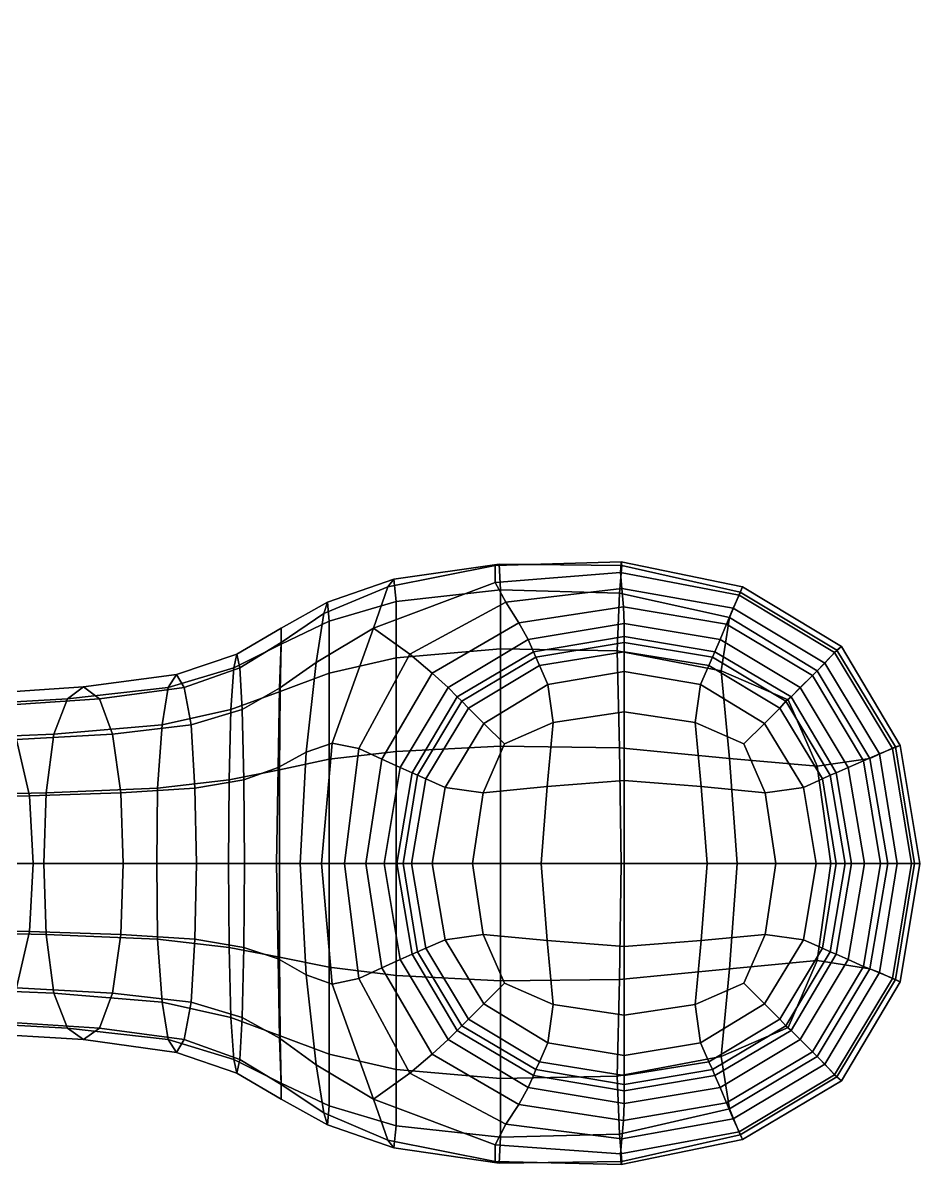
# Model space of a CAD drawing. Extents: x -0.279 to 0.454, y -0.309 to 0.314.
# Drawn here: x 0.3359 to 0.4536, y -0.074 to 0.0769 of the extents above; entities that cross this region are included whole.
import ezdxf

# ---------------------------------------------------------------- set-up
doc = ezdxf.new("R2010")
doc.units = 0
doc.layers.add('LOFT_1_LOFT_1', color=49, linetype='CONTINUOUS')

msp = doc.modelspace()

# ---------------------------------------------------------------- meshes
at = {"layer": 'LOFT_1_LOFT_1'}
mesh = msp.add_polyface(dxfattribs=at)
corners = [(0.4299, 0.0018, 0.4661), (0.4143, 0.0048, 0.4662), (0.4144, 0.0062, 0.4529), (0.4303, 0.0029, 0.4529), (0.4145, 0.0057, 0.437), (0.43, 0.0022, 0.4376), (0.3819, -0.0025, 0.467), (0.3838, 0.0029, 0.451), (0.3979, 0.0057, 0.4527), (0.3979, 0.0035, 0.4665), (0.3846, 0.0039, 0.4348), (0.3984, 0.0059, 0.4363), (0.3849, 0.001, 0.4196), (0.3986, 0.0025, 0.4206), (0.4142, 0.0021, 0.4216), (0.4286, -0.0011, 0.4233), (0.4145, 0.0027, 0.4741), (0.3993, 0.0009, 0.4744), (0.4291, 0.0001, 0.4741), (0.3288, 0.0002, 0.7655), (0.3281, 0.0254, 0.7646), (0.3292, 0.0255, 0.7656), (0.3299, 0.0002, 0.7665), (0.3297, 0.0256, 0.7662), (0.3304, 0.0003, 0.7671), (0.3301, 0.0257, 0.7668), (0.3309, 0.0003, 0.7677), (0.3305, 0.0257, 0.7674), (0.3312, 0.0003, 0.7683), (0.3307, 0.0258, 0.7679), (0.3314, 0.0003, 0.7689), (0.3308, 0.0258, 0.7685), (0.3316, 0.0003, 0.7694), (0.3303, 0.0258, 0.7688), (0.331, 0.0003, 0.7698), (0.33, 0.0258, 0.7693), (0.3307, 0.0003, 0.7702), (0.3299, 0.0258, 0.7697), (0.3306, 0.0004, 0.7706), (0.3312, 0.023, 0.7704), (0.3317, -0.0025, 0.7713), (0.3269, 0.0508, 0.7649), (0.3273, 0.0509, 0.7655), (0.3277, 0.051, 0.7661), (0.3279, 0.0511, 0.7666), (0.328, 0.0511, 0.7671), (0.3275, 0.051, 0.7675), (0.3272, 0.051, 0.7679), (0.3271, 0.051, 0.7684), (0.3287, 0.0484, 0.7692), (0.3292, 0.0001, 0.7617), (0.3309, 0.0001, 0.763), (0.3302, 0.0255, 0.762), (0.3285, 0.0253, 0.7608), (0.3322, 0.0002, 0.7642), (0.3315, 0.0256, 0.7632), (0.333, 0.0002, 0.7651), (0.3323, 0.0257, 0.7641), (0.3337, 0.0002, 0.766), (0.3329, 0.0258, 0.765), (0.3342, 0.0002, 0.7669), (0.3334, 0.0259, 0.7659), (0.3345, 0.0002, 0.7678), (0.3338, 0.0259, 0.7669), (0.3348, 0.0003, 0.7688), (0.334, 0.026, 0.7678), (0.3349, 0.0003, 0.7697), (0.3342, 0.026, 0.7687), (0.3348, 0.0003, 0.7706), (0.3341, 0.0261, 0.7696), (0.3343, 0.0003, 0.7714), (0.3335, 0.0261, 0.7704), (0.3339, 0.0004, 0.7718), (0.3332, 0.0261, 0.7709), (0.3287, 0.0509, 0.7619), (0.3274, 0.0506, 0.7607), (0.3295, 0.0511, 0.7628), (0.3301, 0.0512, 0.7637), (0.3306, 0.0513, 0.7646), (0.331, 0.0515, 0.7655), (0.3312, 0.0516, 0.7665), (0.3313, 0.0516, 0.7674), (0.3313, 0.0517, 0.7683), (0.3307, 0.0516, 0.7691), (0.3303, 0.0516, 0.7695), (0.3263, 0.0768, 0.7648), (0.3261, 0.0767, 0.7639), (0.3264, 0.0769, 0.7657), (0.3264, 0.0769, 0.7666), (0.3258, 0.0769, 0.7674), (0.3322, 0.0261, 0.7711), (0.3329, 0.0004, 0.7721), (0.3294, 0.0515, 0.7698)]
mesh.append_faces([[corners[k] for k in face] for face in [(0, 1, 2, 3), (3, 2, 4, 5), (6, 7, 8, 9), (7, 10, 11, 8), (9, 8, 2, 1), (8, 11, 4, 2), (12, 13, 11, 10), (13, 14, 4, 11), (15, 5, 4, 14), (9, 1, 16, 17), (0, 18, 16, 1), (19, 20, 21, 22), (22, 21, 23, 24), (24, 23, 25, 26), (26, 25, 27, 28), (28, 27, 29, 30), (30, 29, 31, 32), (32, 31, 33, 34), (34, 33, 35, 36), (36, 35, 37, 38), (38, 37, 39, 40), (23, 41, 42, 25), (25, 42, 43, 27), (27, 43, 44, 29), (29, 44, 45, 31), (31, 45, 46, 33), (33, 46, 47, 35), (35, 47, 48, 37), (37, 48, 49, 39), (50, 51, 52, 53), (51, 54, 55, 52), (54, 56, 57, 55), (56, 58, 59, 57), (58, 60, 61, 59), (60, 62, 63, 61), (62, 64, 65, 63), (64, 66, 67, 65), (66, 68, 69, 67), (68, 70, 71, 69), (70, 72, 73, 71), (52, 55, 74, 75), (55, 57, 76, 74), (57, 59, 77, 76), (59, 61, 78, 77), (61, 63, 79, 78), (63, 65, 80, 79), (65, 67, 81, 80), (67, 69, 82, 81), (69, 71, 83, 82), (71, 73, 84, 83), (79, 80, 85, 86), (80, 81, 87, 85), (81, 82, 88, 87), (82, 83, 89, 88), (90, 73, 72, 91), (92, 84, 73, 90), (91, 40, 39, 90), (90, 39, 49, 92)]])
mesh = msp.add_polyface(dxfattribs=at)
corners = [(0.3854, -0.0208, 0.4747), (0.3833, -0.0334, 0.4747), (0.3809, -0.0334, 0.4775), (0.383, -0.0197, 0.4773), (0.3765, -0.0492, 0.4713), (0.3751, -0.0334, 0.4725), (0.3781, -0.0334, 0.4765), (0.38, -0.0485, 0.4759), (0.383, -0.0471, 0.4773), (0.3819, -0.0025, 0.467), (0.3867, -0.0059, 0.4749), (0.38, -0.0183, 0.4759), (0.3765, -0.0176, 0.4713), (0.3542, -0.0152, 0.4076), (0.3536, -0.0235, 0.4029), (0.363, -0.0224, 0.4008), (0.3632, -0.0132, 0.4061), (0.3535, -0.0334, 0.4014), (0.3629, -0.0334, 0.399), (0.3696, -0.0211, 0.3998), (0.3697, -0.0108, 0.406), (0.3696, -0.0334, 0.3978), (0.3536, -0.0433, 0.4029), (0.363, -0.0444, 0.4008), (0.3696, -0.0457, 0.3998), (0.3849, -0.0481, 0.3999), (0.3849, -0.0334, 0.3975), (0.3761, -0.0334, 0.3974), (0.3761, -0.047, 0.3997), (0.3849, -0.0064, 0.4073), (0.3761, -0.0084, 0.4065), (0.3761, -0.0197, 0.3997), (0.3849, -0.0187, 0.3999), (0.3585, -0.0433, 0.4463), (0.3587, -0.0334, 0.4479), (0.365, -0.0334, 0.4528), (0.3649, -0.0444, 0.451), (0.3692, -0.0334, 0.4593), (0.3694, -0.0459, 0.4574), (0.358, -0.0152, 0.4417), (0.3647, -0.0132, 0.4456), (0.3649, -0.0224, 0.451), (0.3585, -0.0235, 0.4463), (0.3696, -0.0104, 0.4514), (0.3694, -0.0208, 0.4574), (0.3731, -0.0188, 0.4647), (0.3744, -0.007, 0.4585), (0.3723, -0.0334, 0.4663), (0.3731, -0.048, 0.4647), (0.3571, -0.0103, 0.4339), (0.3644, -0.0077, 0.4367), (0.3561, -0.0086, 0.4246), (0.364, -0.0059, 0.4259), (0.3698, -0.0044, 0.4411), (0.3698, -0.0025, 0.4285), (0.3636, -0.0077, 0.4151), (0.355, -0.0103, 0.4153), (0.3698, -0.0046, 0.4162), (0.3849, 0.001, 0.4196), (0.3761, -0.0016, 0.4179), (0.3846, 0.0039, 0.4348), (0.3759, 0.0009, 0.4319), (0.3754, -0.0006, 0.4465), (0.3838, 0.0029, 0.451), (0.3387, -0.0334, 0.4054), (0.339, -0.0427, 0.4067), (0.34, -0.0164, 0.4108), (0.339, -0.0241, 0.4067), (0.3488, -0.0241, 0.4443), (0.3477, -0.0164, 0.4402), (0.3491, -0.0334, 0.4456), (0.3488, -0.0427, 0.4443), (0.3368, -0.0423, 0.4448), (0.3373, -0.0334, 0.446), (0.3418, -0.0118, 0.4175), (0.3439, -0.0102, 0.4255), (0.346, -0.0118, 0.4335)]
mesh.append_faces([[corners[k] for k in face] for face in [(0, 1, 2, 3), (4, 5, 6, 7), (7, 6, 2, 8), (9, 10, 11, 12), (12, 11, 6, 5), (11, 3, 2, 6), (13, 14, 15, 16), (14, 17, 18, 15), (16, 15, 19, 20), (15, 18, 21, 19), (22, 23, 18, 17), (23, 24, 21, 18), (25, 26, 27, 28), (28, 27, 21, 24), (29, 30, 31, 32), (30, 20, 19, 31), (32, 31, 27, 26), (31, 19, 21, 27), (33, 34, 35, 36), (36, 35, 37, 38), (39, 40, 41, 42), (40, 43, 44, 41), (42, 41, 35, 34), (41, 44, 37, 35), (9, 12, 45, 46), (12, 5, 47, 45), (46, 45, 44, 43), (45, 47, 37, 44), (4, 48, 47, 5), (48, 38, 37, 47), (39, 49, 50, 40), (49, 51, 52, 50), (40, 50, 53, 43), (50, 52, 54, 53), (13, 16, 55, 56), (16, 20, 57, 55), (56, 55, 52, 51), (55, 57, 54, 52), (29, 58, 59, 30), (58, 60, 61, 59), (30, 59, 57, 20), (59, 61, 54, 57), (9, 46, 62, 63), (46, 43, 53, 62), (63, 62, 61, 60), (62, 53, 54, 61), (22, 17, 64, 65), (13, 66, 67, 14), (14, 67, 64, 17), (39, 42, 68, 69), (42, 34, 70, 68), (33, 71, 70, 34), (71, 72, 73, 70), (13, 56, 74, 66), (56, 51, 75, 74), (39, 69, 76, 49), (49, 76, 75, 51)]])
mesh = msp.add_polyface(dxfattribs=at)
corners = [(0.3849, -0.0064, 0.4073), (0.3986, -0.0052, 0.4078), (0.3986, 0.0025, 0.4206), (0.3849, 0.001, 0.4196), (0.4139, -0.0055, 0.4089), (0.4142, 0.0021, 0.4216), (0.4275, -0.0081, 0.4118), (0.4286, -0.0011, 0.4233), (0.4249, -0.0435, 0.4134), (0.4148, -0.0443, 0.4113), (0.4148, -0.0334, 0.4091), (0.4257, -0.0334, 0.4113), (0.3963, -0.0427, 0.4196), (0.3949, -0.0334, 0.4179), (0.4039, -0.0334, 0.4113), (0.4047, -0.0435, 0.4134), (0.3991, -0.0177, 0.4229), (0.4055, -0.0149, 0.4196), (0.4047, -0.0233, 0.4134), (0.3963, -0.0241, 0.4196), (0.4148, -0.0135, 0.4179), (0.4148, -0.0225, 0.4113), (0.4241, -0.0149, 0.4196), (0.4249, -0.0233, 0.4134), (0.4142, -0.0182, 0.4013), (0.4286, -0.0196, 0.4049), (0.3849, -0.0187, 0.3999), (0.3986, -0.018, 0.4001), (0.3849, -0.0334, 0.3975), (0.3986, -0.0334, 0.3975), (0.4144, -0.0334, 0.3988), (0.3849, -0.0481, 0.3999), (0.3986, -0.0488, 0.4001), (0.4142, -0.0486, 0.4013), (0.4267, -0.0056, 0.4677), (0.4148, -0.0036, 0.4677), (0.4148, -0.0019, 0.4747), (0.4274, -0.004, 0.4747), (0.3929, -0.0115, 0.4677), (0.3917, -0.0103, 0.4747), (0.4022, -0.004, 0.4747), (0.4029, -0.0056, 0.4677), (0.3896, -0.0084, 0.4771), (0.401, -0.0018, 0.4769), (0.4147, 0.0003, 0.4769), (0.3819, -0.0025, 0.467), (0.3979, 0.0035, 0.4665), (0.3993, 0.0009, 0.4744), (0.3867, -0.0059, 0.4749), (0.4145, 0.0027, 0.4741), (0.387, -0.0215, 0.4677), (0.3854, -0.0208, 0.4747), (0.385, -0.0334, 0.4677), (0.3833, -0.0334, 0.4747), (0.383, -0.0197, 0.4773), (0.387, -0.0453, 0.4677), (0.3854, -0.046, 0.4747), (0.383, -0.0471, 0.4773), (0.3809, -0.0334, 0.4775), (0.38, -0.0183, 0.4759), (0.4148, -0.0082, 0.4288), (0.4248, -0.0099, 0.4298), (0.4148, -0.0056, 0.4422), (0.4259, -0.0074, 0.4424), (0.3964, -0.015, 0.4307), (0.4048, -0.0099, 0.4298), (0.3944, -0.013, 0.4426), (0.4037, -0.0074, 0.4424), (0.4032, -0.0063, 0.456), (0.3935, -0.0121, 0.456), (0.4148, -0.0044, 0.456), (0.4264, -0.0063, 0.456), (0.3913, -0.0234, 0.4298), (0.3896, -0.0334, 0.4288), (0.3888, -0.0223, 0.4424), (0.3869, -0.0334, 0.4422), (0.3913, -0.0434, 0.4298), (0.3888, -0.0445, 0.4424), (0.3858, -0.0334, 0.456), (0.3877, -0.045, 0.456), (0.3877, -0.0218, 0.456)]
mesh.append_faces([[corners[k] for k in face] for face in [(0, 1, 2, 3), (1, 4, 5, 2), (6, 7, 5, 4), (8, 9, 10, 11), (12, 13, 14, 15), (15, 14, 10, 9), (16, 17, 18, 19), (17, 20, 21, 18), (19, 18, 14, 13), (18, 21, 10, 14), (22, 23, 21, 20), (23, 11, 10, 21), (6, 4, 24, 25), (0, 26, 27, 1), (26, 28, 29, 27), (1, 27, 24, 4), (27, 29, 30, 24), (31, 32, 29, 28), (32, 33, 30, 29), (34, 35, 36, 37), (38, 39, 40, 41), (39, 42, 43, 40), (41, 40, 36, 35), (40, 43, 44, 36), (45, 46, 47, 48), (48, 47, 43, 42), (47, 49, 44, 43), (38, 50, 51, 39), (50, 52, 53, 51), (39, 51, 54, 42), (55, 56, 53, 52), (56, 57, 58, 53), (48, 42, 54, 59), (22, 20, 60, 61), (61, 60, 62, 63), (16, 64, 65, 17), (64, 66, 67, 65), (17, 65, 60, 20), (65, 67, 62, 60), (38, 41, 68, 69), (41, 35, 70, 68), (69, 68, 67, 66), (68, 70, 62, 67), (34, 71, 70, 35), (71, 63, 62, 70), (16, 19, 72, 64), (19, 13, 73, 72), (64, 72, 74, 66), (72, 73, 75, 74), (12, 76, 73, 13), (76, 77, 75, 73), (55, 52, 78, 79), (79, 78, 75, 77), (38, 69, 80, 50), (69, 66, 74, 80), (50, 80, 78, 52), (80, 74, 75, 78)]])
mesh = msp.add_polyface(dxfattribs=at)
corners = [(0.4424, -0.0057, 0.4661), (0.4299, 0.0018, 0.4661), (0.4303, 0.0029, 0.4529), (0.4433, -0.0049, 0.4529), (0.43, 0.0022, 0.4376), (0.4427, -0.0054, 0.4379), (0.4363, -0.0119, 0.4156), (0.4401, -0.0081, 0.4244), (0.4286, -0.0011, 0.4233), (0.4275, -0.0081, 0.4118), (0.45, -0.0485, 0.4661), (0.4525, -0.0334, 0.4661), (0.4536, -0.0334, 0.4529), (0.451, -0.0489, 0.4529), (0.4529, -0.0334, 0.4374), (0.4504, -0.0486, 0.4376), (0.451, -0.0179, 0.4529), (0.45, -0.0183, 0.4661), (0.4504, -0.0181, 0.4376), (0.4401, -0.0206, 0.4118), (0.447, -0.0196, 0.4233), (0.4419, -0.0334, 0.4099), (0.4494, -0.0334, 0.4223), (0.4401, -0.0461, 0.4118), (0.447, -0.0472, 0.4233), (0.4333, -0.0427, 0.4196), (0.4249, -0.0435, 0.4134), (0.4257, -0.0334, 0.4113), (0.4347, -0.0334, 0.4179), (0.4305, -0.0177, 0.4229), (0.4333, -0.0241, 0.4196), (0.4249, -0.0233, 0.4134), (0.4241, -0.0149, 0.4196), (0.4286, -0.0196, 0.4049), (0.4296, -0.0334, 0.4025), (0.4142, -0.0182, 0.4013), (0.4144, -0.0334, 0.3988), (0.4286, -0.0472, 0.4049), (0.4142, -0.0486, 0.4013), (0.4367, -0.0115, 0.4677), (0.4267, -0.0056, 0.4677), (0.4274, -0.004, 0.4747), (0.4379, -0.0103, 0.4747), (0.4282, -0.002, 0.4769), (0.4395, -0.0087, 0.4769), (0.4148, -0.0019, 0.4747), (0.4147, 0.0003, 0.4769), (0.4411, -0.0071, 0.4741), (0.4291, 0.0001, 0.4741), (0.4145, 0.0027, 0.4741), (0.4426, -0.0453, 0.4677), (0.4446, -0.0334, 0.4677), (0.4463, -0.0334, 0.4747), (0.4442, -0.046, 0.4747), (0.4484, -0.0334, 0.4769), (0.4462, -0.0469, 0.4769), (0.4442, -0.0208, 0.4747), (0.4426, -0.0215, 0.4677), (0.4462, -0.0199, 0.4769), (0.4483, -0.019, 0.4741), (0.4506, -0.0334, 0.4741), (0.4483, -0.0477, 0.4741), (0.4248, -0.0099, 0.4298), (0.4332, -0.015, 0.4307), (0.4259, -0.0074, 0.4424), (0.4352, -0.013, 0.4426), (0.436, -0.0121, 0.456), (0.4264, -0.0063, 0.456), (0.44, -0.0334, 0.4288), (0.4383, -0.0434, 0.4298), (0.4426, -0.0334, 0.4422), (0.4408, -0.0445, 0.4424), (0.4383, -0.0234, 0.4298), (0.4408, -0.0223, 0.4424), (0.4418, -0.0218, 0.456), (0.4438, -0.0334, 0.456), (0.4418, -0.045, 0.456)]
mesh.append_faces([[corners[k] for k in face] for face in [(0, 1, 2, 3), (3, 2, 4, 5), (6, 7, 8, 9), (7, 5, 4, 8), (10, 11, 12, 13), (13, 12, 14, 15), (0, 3, 16, 17), (3, 5, 18, 16), (17, 16, 12, 11), (16, 18, 14, 12), (6, 19, 20, 7), (19, 21, 22, 20), (7, 20, 18, 5), (20, 22, 14, 18), (23, 24, 22, 21), (24, 15, 14, 22), (25, 26, 27, 28), (29, 30, 31, 32), (30, 28, 27, 31), (6, 9, 33, 19), (19, 33, 34, 21), (33, 35, 36, 34), (23, 21, 34, 37), (37, 34, 36, 38), (39, 40, 41, 42), (42, 41, 43, 44), (41, 45, 46, 43), (0, 47, 48, 1), (47, 44, 43, 48), (48, 43, 46, 49), (50, 51, 52, 53), (53, 52, 54, 55), (39, 42, 56, 57), (42, 44, 58, 56), (57, 56, 52, 51), (56, 58, 54, 52), (0, 17, 59, 47), (17, 11, 60, 59), (47, 59, 58, 44), (59, 60, 54, 58), (10, 61, 60, 11), (61, 55, 54, 60), (29, 32, 62, 63), (63, 62, 64, 65), (39, 66, 67, 40), (66, 65, 64, 67), (25, 28, 68, 69), (69, 68, 70, 71), (29, 63, 72, 30), (63, 65, 73, 72), (30, 72, 68, 28), (72, 73, 70, 68), (39, 57, 74, 66), (57, 51, 75, 74), (66, 74, 73, 65), (74, 75, 70, 73), (50, 76, 75, 51), (76, 71, 70, 75)]])
mesh = msp.add_polyface(dxfattribs=at)
corners = [(0.339, -0.0427, 0.4067), (0.3387, -0.0334, 0.4054), (0.3208, -0.0334, 0.4113), (0.3213, -0.0423, 0.4124), (0.34, -0.0164, 0.4108), (0.323, -0.0171, 0.4159), (0.3213, -0.0245, 0.4124), (0.339, -0.0241, 0.4067), (0.3214, -0.0491, 0.4452), (0.3236, -0.042, 0.4482), (0.3368, -0.0423, 0.4448), (0.3351, -0.0497, 0.4414), (0.3243, -0.0334, 0.4492), (0.3373, -0.0334, 0.446), (0.3214, -0.0177, 0.4452), (0.3351, -0.0171, 0.4414), (0.3368, -0.0245, 0.4448), (0.3236, -0.0248, 0.4482), (0.3477, -0.0164, 0.4402), (0.3488, -0.0241, 0.4443), (0.3491, -0.0334, 0.4456), (0.3418, -0.0118, 0.4175), (0.3257, -0.0127, 0.4217), (0.3439, -0.0102, 0.4255), (0.3291, -0.0112, 0.4286), (0.3324, -0.0127, 0.4356), (0.346, -0.0118, 0.4335), (0.3257, -0.0502, 0.7679), (0.3291, -0.0251, 0.7677), (0.3295, -0.0251, 0.7683), (0.3261, -0.0503, 0.7685), (0.3299, -0.0251, 0.7689), (0.3265, -0.0504, 0.7691), (0.3301, -0.0251, 0.7694), (0.3267, -0.0504, 0.7696), (0.3302, -0.0251, 0.77), (0.3268, -0.0504, 0.7702), (0.3297, -0.0251, 0.7704), (0.3263, -0.0503, 0.7705), (0.3294, -0.0251, 0.7708), (0.326, -0.0503, 0.771), (0.3293, -0.025, 0.7712), (0.3259, -0.0503, 0.7714), (0.3302, -0.028, 0.7719), (0.3265, -0.0533, 0.772), (0.3261, -0.0248, 0.7651), (0.3274, 0.0002, 0.7645), (0.3288, 0.0002, 0.7655), (0.3275, -0.0249, 0.7661), (0.3299, 0.0002, 0.7665), (0.3286, -0.025, 0.7671), (0.3304, 0.0003, 0.7671), (0.3309, 0.0003, 0.7677), (0.3312, 0.0003, 0.7683), (0.3314, 0.0003, 0.7689), (0.3316, 0.0003, 0.7694), (0.331, 0.0003, 0.7698), (0.3307, 0.0003, 0.7702), (0.3306, 0.0004, 0.7706), (0.3317, -0.0025, 0.7713), (0.3262, -0.0503, 0.7637), (0.3275, -0.0505, 0.7649), (0.3309, -0.0253, 0.7647), (0.3296, -0.0252, 0.7635), (0.3283, -0.0507, 0.7658), (0.3317, -0.0253, 0.7657), (0.3289, -0.0508, 0.7667), (0.3323, -0.0254, 0.7665), (0.3294, -0.0509, 0.7676), (0.3328, -0.0254, 0.7675), (0.3298, -0.0509, 0.7686), (0.3332, -0.0254, 0.7684), (0.33, -0.051, 0.7695), (0.3334, -0.0255, 0.7693), (0.3301, -0.051, 0.7705), (0.3336, -0.0255, 0.7703), (0.33, -0.051, 0.7714), (0.3335, -0.0254, 0.7712), (0.3295, -0.0509, 0.7721), (0.3329, -0.0254, 0.7719), (0.3291, -0.0508, 0.7726), (0.3326, -0.0253, 0.7724), (0.3279, -0.025, 0.7623), (0.3309, 0.0001, 0.763), (0.3292, 0.0001, 0.7617), (0.3322, 0.0002, 0.7642), (0.333, 0.0002, 0.7651), (0.3337, 0.0002, 0.766), (0.3342, 0.0002, 0.7669), (0.3345, 0.0002, 0.7678), (0.3348, 0.0003, 0.7688), (0.3349, 0.0003, 0.7697), (0.3348, 0.0003, 0.7706), (0.3343, 0.0003, 0.7714), (0.3339, 0.0004, 0.7718), (0.3316, -0.0252, 0.7727), (0.3281, -0.0506, 0.7728), (0.3329, 0.0004, 0.7721)]
mesh.append_faces([[corners[k] for k in face] for face in [(0, 1, 2, 3), (4, 5, 6, 7), (7, 6, 2, 1), (8, 9, 10, 11), (9, 12, 13, 10), (14, 15, 16, 17), (17, 16, 13, 12), (18, 19, 16, 15), (19, 20, 13, 16), (4, 21, 22, 5), (21, 23, 24, 22), (18, 15, 25, 26), (26, 25, 24, 23), (27, 28, 29, 30), (30, 29, 31, 32), (32, 31, 33, 34), (34, 33, 35, 36), (36, 35, 37, 38), (38, 37, 39, 40), (40, 39, 41, 42), (42, 41, 43, 44), (45, 46, 47, 48), (48, 47, 49, 50), (50, 49, 51, 28), (28, 51, 52, 29), (29, 52, 53, 31), (31, 53, 54, 33), (33, 54, 55, 35), (35, 55, 56, 37), (37, 56, 57, 39), (39, 57, 58, 41), (41, 58, 59, 43), (60, 61, 62, 63), (61, 64, 65, 62), (64, 66, 67, 65), (66, 68, 69, 67), (68, 70, 71, 69), (70, 72, 73, 71), (72, 74, 75, 73), (74, 76, 77, 75), (76, 78, 79, 77), (78, 80, 81, 79), (82, 63, 83, 84), (63, 62, 85, 83), (62, 65, 86, 85), (65, 67, 87, 86), (67, 69, 88, 87), (69, 71, 89, 88), (71, 73, 90, 89), (73, 75, 91, 90), (75, 77, 92, 91), (77, 79, 93, 92), (79, 81, 94, 93), (95, 81, 80, 96), (97, 94, 81, 95), (96, 44, 43, 95), (95, 43, 59, 97)]])
mesh = msp.add_polyface(dxfattribs=at)
corners = [(0.3819, -0.0643, 0.467), (0.3979, -0.0703, 0.4665), (0.3979, -0.0725, 0.4527), (0.3838, -0.0697, 0.451), (0.3984, -0.0727, 0.4363), (0.3846, -0.0707, 0.4348), (0.3849, -0.0604, 0.4073), (0.3849, -0.0678, 0.4196), (0.3986, -0.0693, 0.4206), (0.3986, -0.0616, 0.4078), (0.3986, -0.0488, 0.4001), (0.3849, -0.0481, 0.3999), (0.3929, -0.0553, 0.4677), (0.3917, -0.0565, 0.4747), (0.3854, -0.046, 0.4747), (0.387, -0.0453, 0.4677), (0.3896, -0.0584, 0.4771), (0.383, -0.0471, 0.4773), (0.3765, -0.0492, 0.4713), (0.38, -0.0485, 0.4759), (0.3867, -0.0609, 0.4749), (0.4029, -0.0612, 0.4677), (0.4022, -0.0628, 0.4747), (0.401, -0.065, 0.4769), (0.3993, -0.0676, 0.4744), (0.3991, -0.0491, 0.4229), (0.3964, -0.0518, 0.4307), (0.3913, -0.0434, 0.4298), (0.3963, -0.0427, 0.4196), (0.3944, -0.0538, 0.4426), (0.3888, -0.0445, 0.4424), (0.3877, -0.045, 0.456), (0.3935, -0.0547, 0.456), (0.4032, -0.0604, 0.456), (0.3542, -0.0516, 0.4076), (0.3632, -0.0536, 0.4061), (0.363, -0.0444, 0.4008), (0.3536, -0.0433, 0.4029), (0.3697, -0.056, 0.406), (0.3696, -0.0457, 0.3998), (0.3761, -0.047, 0.3997), (0.3761, -0.0584, 0.4065), (0.355, -0.0565, 0.4153), (0.3636, -0.0591, 0.4151), (0.3561, -0.0582, 0.4246), (0.364, -0.0609, 0.4259), (0.3698, -0.0622, 0.4162), (0.3698, -0.0643, 0.4285), (0.358, -0.0516, 0.4417), (0.3647, -0.0536, 0.4456), (0.3644, -0.0591, 0.4367), (0.3571, -0.0565, 0.4339), (0.3696, -0.0563, 0.4514), (0.3698, -0.0624, 0.4411), (0.3754, -0.0661, 0.4465), (0.3744, -0.0598, 0.4585), (0.3759, -0.0677, 0.4319), (0.3761, -0.0652, 0.4179), (0.3585, -0.0433, 0.4463), (0.3649, -0.0444, 0.451), (0.3694, -0.0459, 0.4574), (0.3731, -0.048, 0.4647), (0.339, -0.0427, 0.4067), (0.34, -0.0504, 0.4108), (0.3213, -0.0423, 0.4124), (0.323, -0.0497, 0.4159), (0.346, -0.055, 0.4335), (0.3477, -0.0504, 0.4402), (0.3439, -0.0565, 0.4255), (0.3324, -0.0541, 0.4356), (0.3351, -0.0497, 0.4414), (0.3291, -0.0556, 0.4286), (0.3418, -0.055, 0.4175), (0.3257, -0.0541, 0.4217), (0.3488, -0.0427, 0.4443), (0.3368, -0.0423, 0.4448), (0.3243, -0.0761, 0.7684), (0.3245, -0.0761, 0.7693), (0.33, -0.051, 0.7695), (0.3298, -0.0509, 0.7686), (0.3246, -0.0762, 0.7703), (0.3301, -0.051, 0.7705), (0.3245, -0.0762, 0.7712), (0.33, -0.051, 0.7714)]
mesh.append_faces([[corners[k] for k in face] for face in [(0, 1, 2, 3), (3, 2, 4, 5), (6, 7, 8, 9), (7, 5, 4, 8), (6, 9, 10, 11), (12, 13, 14, 15), (13, 16, 17, 14), (0, 18, 19, 20), (20, 19, 17, 16), (12, 21, 22, 13), (13, 22, 23, 16), (0, 20, 24, 1), (20, 16, 23, 24), (25, 26, 27, 28), (26, 29, 30, 27), (12, 15, 31, 32), (32, 31, 30, 29), (12, 32, 33, 21), (34, 35, 36, 37), (35, 38, 39, 36), (6, 11, 40, 41), (41, 40, 39, 38), (34, 42, 43, 35), (42, 44, 45, 43), (35, 43, 46, 38), (43, 45, 47, 46), (48, 49, 50, 51), (49, 52, 53, 50), (51, 50, 45, 44), (50, 53, 47, 45), (0, 3, 54, 55), (3, 5, 56, 54), (55, 54, 53, 52), (54, 56, 47, 53), (6, 41, 57, 7), (41, 38, 46, 57), (7, 57, 56, 5), (57, 46, 47, 56), (48, 58, 59, 49), (49, 59, 60, 52), (0, 55, 61, 18), (55, 52, 60, 61), (34, 37, 62, 63), (63, 62, 64, 65), (48, 51, 66, 67), (51, 44, 68, 66), (67, 66, 69, 70), (66, 68, 71, 69), (34, 63, 72, 42), (63, 65, 73, 72), (42, 72, 68, 44), (72, 73, 71, 68), (48, 67, 74, 58), (67, 70, 75, 74), (76, 77, 78, 79), (77, 80, 81, 78), (80, 82, 83, 81)]])
mesh = msp.add_polyface(dxfattribs=at)
corners = [(0.3979, -0.0703, 0.4665), (0.4143, -0.0715, 0.4662), (0.4144, -0.0729, 0.4529), (0.3979, -0.0725, 0.4527), (0.4145, -0.0725, 0.437), (0.3984, -0.0727, 0.4363), (0.4424, -0.0611, 0.4661), (0.4433, -0.0619, 0.4529), (0.4303, -0.0696, 0.4529), (0.4299, -0.0686, 0.4661), (0.4427, -0.0614, 0.4379), (0.43, -0.069, 0.4376), (0.4363, -0.0549, 0.4156), (0.4275, -0.0587, 0.4118), (0.4286, -0.0656, 0.4233), (0.4401, -0.0587, 0.4244), (0.4139, -0.0613, 0.4089), (0.4142, -0.0689, 0.4216), (0.3986, -0.0616, 0.4078), (0.3986, -0.0693, 0.4206), (0.45, -0.0485, 0.4661), (0.451, -0.0489, 0.4529), (0.4504, -0.0486, 0.4376), (0.447, -0.0472, 0.4233), (0.4401, -0.0461, 0.4118), (0.4305, -0.0491, 0.4229), (0.4241, -0.0519, 0.4196), (0.4249, -0.0435, 0.4134), (0.4333, -0.0427, 0.4196), (0.4148, -0.0533, 0.4179), (0.4148, -0.0443, 0.4113), (0.3991, -0.0491, 0.4229), (0.3963, -0.0427, 0.4196), (0.4047, -0.0435, 0.4134), (0.4055, -0.0519, 0.4196), (0.4142, -0.0486, 0.4013), (0.3986, -0.0488, 0.4001), (0.4286, -0.0472, 0.4049), (0.4029, -0.0612, 0.4677), (0.4148, -0.0632, 0.4677), (0.4148, -0.0649, 0.4747), (0.4022, -0.0628, 0.4747), (0.4147, -0.0671, 0.4769), (0.401, -0.065, 0.4769), (0.4367, -0.0553, 0.4677), (0.4379, -0.0565, 0.4747), (0.4274, -0.0628, 0.4747), (0.4267, -0.0612, 0.4677), (0.4395, -0.0581, 0.4769), (0.4282, -0.0648, 0.4769), (0.4291, -0.0669, 0.4741), (0.4411, -0.0597, 0.4741), (0.4145, -0.0695, 0.4741), (0.3993, -0.0676, 0.4744), (0.4426, -0.0453, 0.4677), (0.4442, -0.046, 0.4747), (0.4462, -0.0469, 0.4769), (0.4483, -0.0477, 0.4741), (0.4048, -0.0569, 0.4298), (0.3964, -0.0518, 0.4307), (0.4148, -0.0586, 0.4288), (0.4037, -0.0594, 0.4424), (0.3944, -0.0538, 0.4426), (0.4148, -0.0612, 0.4422), (0.4332, -0.0518, 0.4307), (0.4248, -0.0569, 0.4298), (0.4352, -0.0538, 0.4426), (0.4259, -0.0594, 0.4424), (0.4264, -0.0604, 0.456), (0.436, -0.0547, 0.456), (0.4148, -0.0624, 0.456), (0.3935, -0.0547, 0.456), (0.4032, -0.0604, 0.456), (0.4383, -0.0434, 0.4298), (0.4408, -0.0445, 0.4424), (0.4418, -0.045, 0.456)]
mesh.append_faces([[corners[k] for k in face] for face in [(0, 1, 2, 3), (3, 2, 4, 5), (6, 7, 8, 9), (7, 10, 11, 8), (9, 8, 2, 1), (8, 11, 4, 2), (12, 13, 14, 15), (13, 16, 17, 14), (15, 14, 11, 10), (14, 17, 4, 11), (18, 19, 17, 16), (19, 5, 4, 17), (6, 20, 21, 7), (7, 21, 22, 10), (12, 15, 23, 24), (15, 10, 22, 23), (25, 26, 27, 28), (26, 29, 30, 27), (31, 32, 33, 34), (34, 33, 30, 29), (18, 16, 35, 36), (12, 24, 37, 13), (13, 37, 35, 16), (38, 39, 40, 41), (41, 40, 42, 43), (44, 45, 46, 47), (45, 48, 49, 46), (47, 46, 40, 39), (46, 49, 42, 40), (6, 9, 50, 51), (9, 1, 52, 50), (51, 50, 49, 48), (50, 52, 42, 49), (0, 53, 52, 1), (53, 43, 42, 52), (44, 54, 55, 45), (45, 55, 56, 48), (6, 51, 57, 20), (51, 48, 56, 57), (31, 34, 58, 59), (34, 29, 60, 58), (59, 58, 61, 62), (58, 60, 63, 61), (25, 64, 65, 26), (64, 66, 67, 65), (26, 65, 60, 29), (65, 67, 63, 60), (44, 47, 68, 69), (47, 39, 70, 68), (69, 68, 67, 66), (68, 70, 63, 67), (71, 62, 61, 72), (38, 72, 70, 39), (72, 61, 63, 70), (25, 28, 73, 64), (64, 73, 74, 66), (44, 69, 75, 54), (69, 66, 74, 75)]])

doc.saveas('drawing.dxf')
